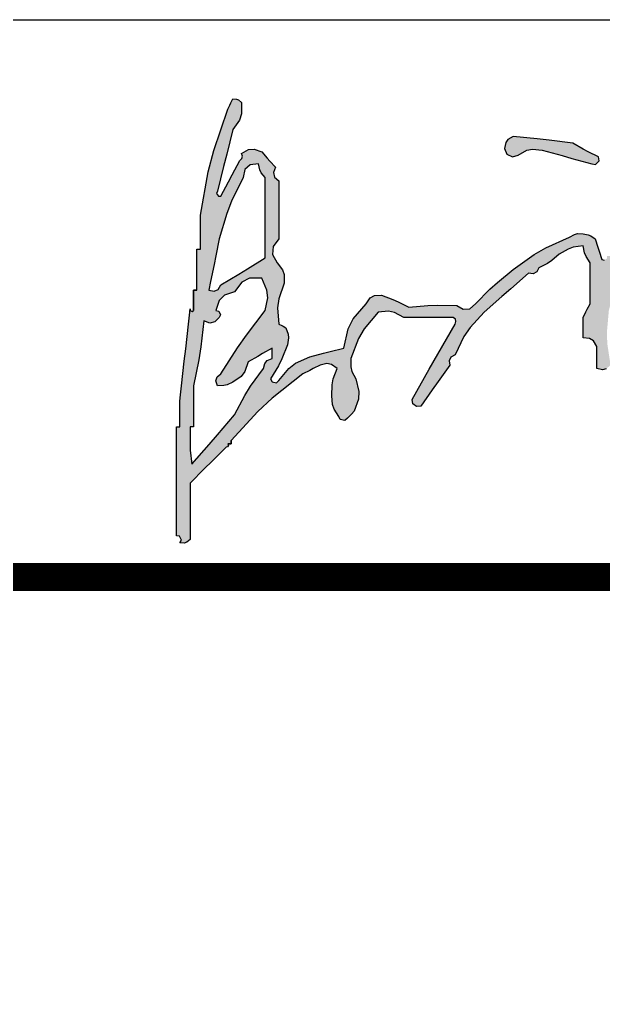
# Model space of a CAD drawing. Extents: x 36360094 to 36697644, y 75306 to 425482.
# Drawn here: x 36597856 to 36599634, y 272976 to 276001 of the extents above; entities that cross this region are included whole.
import ezdxf

# ---------------------------------------------------------------- set-up
doc = ezdxf.new("R2010")
doc.units = 0
doc.header["$LTSCALE"] = 1000
doc.header["$MEASUREMENT"] = 0
doc.layers.get('0').update_dxf_attribs({"linetype": 'CONTINUOUS'})
doc.layers.add('PUB_TITLE', color=4, linetype='CONTINUOUS')

# ---------------------------------------------------------------- blocks, each defined once
blk = doc.blocks.new('tk0')
h = blk.add_hatch(color=247)
h.paths.add_polyline_path([(32858727.1, -1260329.9), (32858733.2, -1260310.1), (32858733.1, -1260275.2), (32858724.5, -1260268), (32858718.2, -1260265.5), (32858707.1, -1260264.7), (32858700.8, -1260277.2), (32858697.7, -1260283.5), (32858691.4, -1260296), (32858648.7, -1260422.4), (32858631.8, -1260487.7), (32858608.1, -1260619), (32858608.1, -1260660.6), (32858608.1, -1260681.5), (32858608.1, -1260723.1), (32858603.9, -1260723.1), (32858597.7, -1260723.1), (32858597.7, -1260773.1), (32858597.7, -1260798.2), (32858597.7, -1260848.2), (32858587.2, -1260848.2), (32858587.2, -1260910.7), (32858583.2, -1260913), (32858576.4, -1260909.6), (32858574.7, -1260924.2), (32858573.7, -1260933.6), (32858571.6, -1260952.3), (32858563.3, -1261027.3), (32858559.1, -1261064.9), (32858550.8, -1261139.9), (32858548.7, -1261158.6), (32858547.7, -1261168), (32858545.6, -1261186.7), (32858545.6, -1261218), (32858545.6, -1261233.6), (32858545.6, -1261264.9), (32858541.4, -1261264.9), (32858535.2, -1261264.9), (32858535.2, -1261398.2), (32858535.2, -1261464.9), (32858535.2, -1261598.3), (32858544.4, -1261599.3), (32858550.3, -1261611.1), (32858545.6, -1261619.1), (32858558.7, -1261620.6), (32858567.2, -1261617.7), (32858576.8, -1261608.7), (32858576.8, -1261539.9), (32858576.8, -1261505.5), (32858576.8, -1261436.8), (32858620.6, -1261393), (32858642.5, -1261371.1), (32858686.2, -1261327.4), (32858690.8, -1261326.9), (32858693.8, -1261321), (32858691.4, -1261317), (32858701.8, -1261317), (32858701.8, -1261306.6), (32858783.1, -1261219), (32858827.3, -1261178), (32858920.6, -1261103.4), (32858941.5, -1261093), (32858951.9, -1261087.8), (32858972.7, -1261077.4), (32858993.4, -1261072.5), (32859007.6, -1261075.3), (32859024.8, -1261087.8), (32859012.7, -1261119.4), (32859009.3, -1261137.2), (32859009.2, -1261171.1), (32859010.9, -1261197.4), (32859015.6, -1261211.6), (32859030, -1261233.6), (32859034.2, -1261243.4), (32859048.4, -1261246.2), (32859056.1, -1261238.8), (32859064.4, -1261230.5), (32859068.6, -1261226.3), (32859076.9, -1261218), (32859090.1, -1261180.6), (32859091.3, -1261157.6), (32859082.1, -1261119), (32859070.1, -1261096.2), (32859066.6, -1261082.3), (32859066.5, -1261056.5), (32859090.1, -1260995.5), (32859107.7, -1260965.9), (32859149.8, -1260915.9), (32859181.5, -1260912.5), (32859200, -1260916.2), (32859228, -1260931.5), (32859288.4, -1260931.5), (32859318.6, -1260931.5), (32859379, -1260931.5), (32859385.4, -1260937.2), (32859387.2, -1260944.3), (32859384.2, -1260952.3), (32859331.8, -1261043.8), (32859305.8, -1261089.7), (32859254, -1261181.5), (32859255.6, -1261194.8), (32859266.8, -1261203.7), (32859280, -1261202.4), (32859315, -1261152), (32859332.7, -1261127), (32859368.6, -1261077.4), (32859366.2, -1261063.6), (32859371.8, -1261052.5), (32859384.2, -1261046.1), (32859411.4, -1260989.3), (32859429.9, -1260962), (32859472.8, -1260915.9), (32859526.8, -1260867.8), (32859553.9, -1260843.9), (32859608.2, -1260796.1), (32859622, -1260798.5), (32859633.1, -1260792.9), (32859639.5, -1260780.4), (32859666.3, -1260766.8), (32859679.1, -1260758.3), (32859702, -1260738.8), (32859728.6, -1260722.9), (32859744.3, -1260717.3), (32859774.9, -1260712.7), (32859779.3, -1260734.7), (32859783.8, -1260745.8), (32859795.7, -1260764.8), (32859795.7, -1260814.8), (32859795.7, -1260839.8), (32859795.7, -1260889.8), (32859787.4, -1260906.5), (32859783.2, -1260914.8), (32859774.9, -1260931.5), (32859774.9, -1260956.5), (32859774.9, -1260969), (32859774.9, -1260994), (32859794.5, -1260995.8), (32859806.4, -1261003.2), (32859816.6, -1261020.1), (32859816.6, -1261047.1), (32859816.6, -1261060.7), (32859816.6, -1261087.8), (32859833.4, -1261091.1), (32859844.9, -1261088.2), (32859858.3, -1261077.4), (32859848.3, -1261011.4), (32859847.2, -1260977.1), (32859853, -1260910.7), (32859865.6, -1260861.2), (32859870.8, -1260836.1), (32859879.1, -1260785.6), (32859883.3, -1260785.6), (32859889.5, -1260785.6), (32859889.5, -1260733.6), (32859868.7, -1260733.6), (32859868.7, -1260737.7), (32859868.7, -1260744), (32859858.3, -1260744), (32859847.8, -1260744), (32859847.7, -1260751.5), (32859839.2, -1260757.1), (32859832.2, -1260754.4), (32859823.9, -1260729.4), (32859819.7, -1260716.9), (32859811.4, -1260691.9), (32859798.4, -1260682.7), (32859790.5, -1260679.3), (32859774.9, -1260676.3), (32859757.7, -1260675.6), (32859748.1, -1260678), (32859733.2, -1260686.7), (32859660.7, -1260718.9), (32859625.6, -1260739.1), (32859561.3, -1260785.6), (32859513.2, -1260824.6), (32859490.1, -1260845.6), (32859446.7, -1260889.8), (32859429.3, -1260904.9), (32859409.3, -1260906.7), (32859389.4, -1260895), (32859331.1, -1260894.4), (32859301.8, -1260895.4), (32859243.6, -1260900.2), (32859210.9, -1260884.2), (32859194.2, -1260876.9), (32859160.2, -1260863.8), (32859138.8, -1260864.9), (32859125.6, -1260872.2), (32859113.4, -1260889.8), (32859073.5, -1260935.4), (32859058.2, -1260966), (32859045.6, -1261025.3), (32859003.9, -1261035.6), (32858983.1, -1261040.8), (32858941.5, -1261051.3), (32858898.4, -1261071.3), (32858877.7, -1261087.4), (32858847.7, -1261124.2), (32858839.6, -1261131.2), (32858826.4, -1261128.5), (32858821.7, -1261119), (32858846.2, -1261079.4), (32858856.8, -1261058.2), (32858873.7, -1261014.8), (32858876.4, -1260994.1), (32858875.2, -1260982.6), (32858868.5, -1260962.8), (32858860.2, -1260958.6), (32858856, -1260956.5), (32858847.7, -1260952.3), (32858843.5, -1260902.1), (32858846.9, -1260875), (32858863.3, -1260827.3), (32858863.4, -1260801), (32858858.4, -1260785.8), (32858842.5, -1260764.8), (32858827.9, -1260739.5), (32858829.6, -1260714.9), (32858847.7, -1260691.9), (32858847.7, -1260621), (32858847.7, -1260585.6), (32858847.7, -1260514.8), (32858834.5, -1260503.8), (32858830.7, -1260489), (32858837.3, -1260473.1), (32858820, -1260454.9), (32858811.7, -1260445.5), (32858795.6, -1260426.2), (32858772, -1260417.8), (32858755, -1260419.2), (32858733.1, -1260431.4), (32858736.4, -1260439.4), (32858734.5, -1260446.8), (32858727.9, -1260452.3), (32858704.8, -1260495.9), (32858693.3, -1260517.8), (32858670.6, -1260561.7), (32858663.1, -1260561.7), (32858657.3, -1260553), (32858660.2, -1260546), (32858678.9, -1260471), (32858688.3, -1260433.5), (32858707.1, -1260358.5)])
h.paths.add_polyline_path([(32858760.3, -1260465.5), (32858785.2, -1260462.7), (32858788.8, -1260481), (32858793.6, -1260490.5), (32858806, -1260504.4), (32858806, -1260602.3), (32858806, -1260651.3), (32858806, -1260749.2), (32858752, -1260782.8), (32858724.9, -1260799.4), (32858670.6, -1260832.5), (32858662.6, -1260846.2), (32858649.6, -1260851.8), (32858634.1, -1260848.2), (32858636.2, -1260837.7), (32858637.3, -1260832.5), (32858639.3, -1260822.1), (32858649.8, -1260770), (32858655, -1260744), (32858665.4, -1260691.9), (32858688.7, -1260614.8), (32858703.4, -1260576.9), (32858738.3, -1260504.4), (32858744, -1260479.9)], flags=16)
h.paths.add_polyline_path([(32858758.3, -1260811.9), (32858795.6, -1260811.7), (32858810.8, -1260848.5), (32858813.2, -1260871.5), (32858806, -1260910.7), (32858748.3, -1260985.2), (32858721.1, -1261023.9), (32858670.6, -1261103.4), (32858658.8, -1261112.9), (32858655.2, -1261125.5), (32858660.2, -1261139.9), (32858679.4, -1261139.7), (32858689.6, -1261137.4), (32858707.1, -1261129.4), (32858732.7, -1261111.6), (32858744, -1261096.6), (32858753.9, -1261066.9), (32858783.1, -1261050.3), (32858797.7, -1261041.9), (32858826.9, -1261025.3), (32858826.9, -1261037.8), (32858826.9, -1261044), (32858826.9, -1261056.5), (32858812, -1261063.2), (32858804.7, -1261072), (32858800.8, -1261087.8), (32858761.2, -1261141.1), (32858743.2, -1261169.6), (32858712.3, -1261228.4), (32858660.7, -1261289.3), (32858634.6, -1261319.5), (32858582, -1261379.5), (32858576.8, -1261336.8), (32858576.8, -1261312.8), (32858576.8, -1261264.9), (32858581, -1261264.9), (32858587.2, -1261264.9), (32858587.2, -1261214.9), (32858587.2, -1261189.9), (32858587.2, -1261139.9), (32858603.2, -1261061.3), (32858609.5, -1261021.6), (32858618.5, -1260941.9), (32858636.5, -1260948.7), (32858652, -1260945.3), (32858665.4, -1260931.5), (32858669.3, -1260923.1), (32858664.1, -1260912.6), (32858655, -1260910.7), (32858665.6, -1260880.1), (32858681.7, -1260864.1), (32858712.3, -1260853.4), (32858734.8, -1260823.7)], flags=16)
h.paths.add_polyline_path([(32859743.7, -1260400.2), (32859670.8, -1260391.1), (32859634.3, -1260387), (32859561.3, -1260379.3), (32859545.7, -1260388.2), (32859538.6, -1260398.2), (32859535.3, -1260415.8), (32859541.9, -1260433.2), (32859559.1, -1260441.8), (32859577, -1260436.6), (32859602.7, -1260421.6), (32859620.2, -1260417.9), (32859649.9, -1260421), (32859710.3, -1260437.8), (32859740.5, -1260446.2), (32859801, -1260462.7), (32859812.6, -1260464.6), (32859823.7, -1260453.5), (32859821.8, -1260441.9), (32859790, -1260426.2), (32859774.4, -1260417.8)], flags=17)
h.paths.add_polyline_path([(32860035.4, -1260435.6), (32860035.4, -1260406.4), (32860035.4, -1260348.1), (32860047, -1260329.7), (32860050.6, -1260317.7), (32860051, -1260296), (32860065.3, -1260279.6), (32860069.6, -1260265.5), (32860066.6, -1260243.9), (32860053.3, -1260233.1), (32860041.8, -1260230.2), (32860024.9, -1260233.5), (32860028.3, -1260259.6), (32860022.5, -1260277.1), (32860004.1, -1260296), (32860004.1, -1260337.7), (32859948.7, -1260445), (32859926.4, -1260502.5), (32859894.7, -1260619), (32859878.6, -1260639.1), (32859874.3, -1260656.1), (32859879.1, -1260681.5), (32859870.8, -1260694), (32859866.6, -1260700.2), (32859858.3, -1260712.7), (32859858.3, -1260744), (32859868.7, -1260744), (32859868.7, -1260739.8), (32859868.7, -1260737.7), (32859868.7, -1260733.6), (32859899.9, -1260733.6), (32859928.8, -1260633.5), (32859943.4, -1260583.4), (32859972.9, -1260483.5), (32859985.4, -1260483.5), (32859991.6, -1260483.5), (32860004.1, -1260483.5), (32859997.8, -1260505.9), (32860000.7, -1260522.1), (32860014.5, -1260540.8), (32860029.1, -1260552.8), (32860031.3, -1260572.8), (32860019.7, -1260587.7), (32860012.3, -1260598), (32860010.8, -1260606.8), (32860014.5, -1260619), (32860031.8, -1260623.3), (32860046.1, -1260618), (32860056.2, -1260603.3), (32860084.3, -1260583.9), (32860096.8, -1260567.8), (32860108.3, -1260535.6), (32860158.2, -1260511.5), (32860182.2, -1260495.2), (32860222.9, -1260457.5), (32860238, -1260450.2), (32860248.1, -1260449), (32860264.6, -1260452.3), (32860265.4, -1260486.6), (32860260.7, -1260505.7), (32860243.7, -1260535.6), (32860229, -1260567), (32860219.3, -1260582.1), (32860196.8, -1260608.5), (32860180.5, -1260641.8), (32860168, -1260657.7), (32860139.5, -1260681.5), (32860141.9, -1260695.2), (32860136.4, -1260706.4), (32860123.9, -1260712.7), (32860106.1, -1260734.3), (32860099.2, -1260748.1), (32860092.7, -1260775.2), (32860099.8, -1260788.1), (32860118.7, -1260790.8), (32860129.1, -1260780.4), (32860155.8, -1260759.4), (32860168.4, -1260747.8), (32860191.6, -1260723.1), (32860204.7, -1260724.6), (32860213.3, -1260721.8), (32860222.9, -1260712.7), (32860221.4, -1260699.6), (32860224.3, -1260691), (32860233.3, -1260681.5), (32860241.6, -1260681.5), (32860245.8, -1260681.5), (32860254.1, -1260681.5), (32860258.9, -1260706.8), (32860254.6, -1260723.9), (32860238.5, -1260744), (32860235, -1260767), (32860228.8, -1260779.4), (32860212.5, -1260796.1), (32860213.9, -1260825.9), (32860210.3, -1260842.4), (32860196.8, -1260869), (32860192.3, -1260895), (32860188, -1260908), (32860176, -1260931.5), (32860166.2, -1260945.2), (32860168.4, -1260962.3), (32860181.2, -1260973.2), (32860210.4, -1260956.5), (32860225, -1260948.2), (32860254.1, -1260931.5), (32860265.4, -1260898.7), (32860275.9, -1260882.4), (32860301, -1260858.6), (32860324.2, -1260799.5), (32860336.7, -1260770.2), (32860363.5, -1260712.7), (32860367.3, -1260719.2), (32860371.7, -1260722.1), (32860379.2, -1260723.1), (32860379.2, -1260773.1), (32860379.2, -1260798.2), (32860379.2, -1260848.2), (32860383.3, -1260848.2), (32860389.6, -1260848.2), (32860389.6, -1260906.5), (32860389.6, -1260935.7), (32860389.6, -1260994), (32860393.7, -1260994), (32860400, -1260994), (32860400, -1261110.7), (32860400, -1261169), (32860400, -1261285.7), (32860404.2, -1261285.7), (32860410.4, -1261285.7), (32860410.4, -1261481.6), (32860410.4, -1261579.5), (32860410.4, -1261775.4), (32860414.6, -1261775.4), (32860420.8, -1261775.4), (32860420.8, -1261879.6), (32860420.8, -1261931.6), (32860420.8, -1262035.8), (32860428.9, -1262038.8), (32860431.7, -1262050.2), (32860426, -1262056.7), (32860420.3, -1262063.1), (32860423.2, -1262074.5), (32860431.3, -1262077.5), (32860431.3, -1262148.3), (32860431.3, -1262183.8), (32860431.3, -1262254.6), (32860435.4, -1262254.6), (32860441.7, -1262254.6), (32860441.7, -1262375.5), (32860441.7, -1262435.9), (32860441.7, -1262556.7), (32860445.8, -1262556.7), (32860452.1, -1262556.7), (32860452.1, -1262610.9), (32860452.1, -1262638), (32860452.1, -1262692.2), (32860456.3, -1262692.2), (32860462.5, -1262692.2), (32860462.5, -1262733.8), (32860462.5, -1262754.7), (32860462.5, -1262796.3), (32860466.7, -1262796.3), (32860472.9, -1262796.3), (32860472.9, -1262846.4), (32860472.9, -1262871.4), (32860472.9, -1262921.4), (32860477.1, -1262921.4), (32860483.3, -1262921.4), (32860483.3, -1262967.2), (32860483.3, -1262990.1), (32860483.3, -1263036), (32860490.8, -1263046.2), (32860504.2, -1263048.5), (32860514.6, -1263041.2), (32860533.4, -1263006.3), (32860534.9, -1262978.9), (32860519.8, -1262942.2), (32860511.3, -1262888.7), (32860510.3, -1262860.8), (32860514.6, -1262806.8), (32860506.3, -1262769.3), (32860502.1, -1262750.5), (32860493.8, -1262713), (32860493.8, -1262667.2), (32860493.8, -1262644.2), (32860493.8, -1262598.4), (32860489.6, -1262598.4), (32860483.3, -1262598.4), (32860483.3, -1262485.9), (32860483.3, -1262429.6), (32860483.3, -1262317.1), (32860479.2, -1262317.1), (32860472.9, -1262317.1), (32860472.9, -1262229.6), (32860472.9, -1262185.8), (32860472.9, -1262098.3), (32860468.8, -1262098.3), (32860462.5, -1262098.3), (32860462.5, -1261977.5), (32860462.5, -1261917.1), (32860462.5, -1261796.2), (32860458.3, -1261796.2), (32860452.1, -1261796.2), (32860452.1, -1261596.2), (32860452.1, -1261496.2), (32860452.1, -1261296.1), (32860447.9, -1261296.1), (32860441.7, -1261296.1), (32860441.7, -1261175.3), (32860441.7, -1261114.9), (32860441.7, -1260994), (32860437.5, -1260994), (32860431.3, -1260994), (32860431.3, -1260931.5), (32860431.3, -1260900.2), (32860431.3, -1260837.7), (32860417.2, -1260758.5), (32860409.9, -1260718.9), (32860394.8, -1260639.8), (32860384.3, -1260569.3), (32860374.7, -1260534), (32860347.9, -1260467.9), (32860318.6, -1260447.9), (32860304.7, -1260436.2), (32860280.2, -1260410.6), (32860250.9, -1260407.7), (32860234.6, -1260410), (32860207.3, -1260421), (32860173.7, -1260449.9), (32860157, -1260464.5), (32860123.9, -1260493.9), (32860143.2, -1260431.6), (32860158.6, -1260400.9), (32860196.8, -1260348.1), (32860203.5, -1260342.6), (32860205.3, -1260335.2), (32860202.1, -1260327.3), (32860212.5, -1260327.3), (32860212.5, -1260306.4), (32860243.2, -1260265.4), (32860255.5, -1260241), (32860269.8, -1260191.8), (32860281.7, -1260168.3), (32860286.1, -1260155.3), (32860290.6, -1260129.3), (32860304.1, -1260102.7), (32860307.6, -1260086.2), (32860306.2, -1260056.4), (32860298.8, -1260055.4), (32860294.4, -1260052.4), (32860290.6, -1260046), (32860258.6, -1260081.1), (32860243.9, -1260100.1), (32860217.7, -1260139.7), (32860168.2, -1260244.7), (32860147.1, -1260299.5), (32860113.5, -1260410.6), (32860100.8, -1260450.8), (32860087.7, -1260471.1), (32860056.2, -1260499.2), (32860048.1, -1260502.1), (32860041.1, -1260500.3), (32860035.4, -1260493.9)])
h.paths.add_polyline_path([(32860219.6, -1260625.6), (32860238.5, -1260608.5), (32860271.4, -1260582.5), (32860284.3, -1260556.7), (32860285.4, -1260514.8), (32860298.7, -1260503.9), (32860310.2, -1260501.1), (32860327.1, -1260504.4), (32860320.5, -1260520.2), (32860324.2, -1260535.1), (32860337.5, -1260546), (32860337.5, -1260594), (32860337.5, -1260617.9), (32860337.5, -1260665.8), (32860331.2, -1260684.6), (32860328.1, -1260694), (32860321.9, -1260712.7), (32860304.2, -1260785.2), (32860285.9, -1260821.8), (32860238.5, -1260879.4), (32860248.4, -1260806.2), (32860259.3, -1260769.2), (32860290.6, -1260702.3), (32860302.9, -1260673.5), (32860301.4, -1260651.1), (32860285.4, -1260624.2), (32860268.9, -1260627.2), (32860260.5, -1260628.3), (32860243.7, -1260629.4), (32860243.7, -1260637.7), (32860243.7, -1260641.9), (32860243.7, -1260650.2), (32860227.1, -1260654.4), (32860218.7, -1260656.5), (32860202.1, -1260660.6), (32860211.6, -1260637.1)], flags=16)
at = {"color": 247}
for points in [[(32858701.8, -1261317), (32858691.4, -1261317), (32858701.8, -1261317), (32858701.8, -1261306.6), (32858701.8, -1261317), (32858691.4, -1261317), (32858693.8, -1261321), (32858690.8, -1261326.9), (32858686.2, -1261327.4), (32858642.5, -1261371.1), (32858620.6, -1261393), (32858576.8, -1261436.8), (32858576.8, -1261505.5), (32858576.8, -1261539.9), (32858576.8, -1261608.7), (32858567.2, -1261617.7), (32858558.7, -1261620.6), (32858545.6, -1261619.1), (32858550.3, -1261611.1), (32858544.4, -1261599.3), (32858535.2, -1261598.3), (32858535.2, -1261464.9), (32858535.2, -1261398.2), (32858535.2, -1261264.9), (32858539.3, -1261264.9), (32858541.4, -1261264.9), (32858545.6, -1261264.9), (32858545.6, -1261233.6), (32858545.6, -1261218), (32858545.6, -1261186.7), (32858547.7, -1261168), (32858548.7, -1261158.6), (32858550.8, -1261139.9), (32858559.1, -1261064.9), (32858563.3, -1261027.3), (32858571.6, -1260952.3), (32858573.7, -1260933.6), (32858574.7, -1260924.2), (32858576.8, -1260905.5), (32858577.3, -1260910.1), (32858583.2, -1260913), (32858587.2, -1260910.7), (32858587.2, -1260848.2), (32858597.7, -1260848.2), (32858597.7, -1260798.2), (32858597.7, -1260773.1), (32858597.7, -1260723.1), (32858601.8, -1260723.1), (32858603.9, -1260723.1), (32858608.1, -1260723.1), (32858608.1, -1260681.5), (32858608.1, -1260660.6), (32858608.1, -1260619), (32858631.8, -1260487.7), (32858648.7, -1260422.4), (32858691.4, -1260296), (32858697.7, -1260283.5), (32858700.8, -1260277.2), (32858707.1, -1260264.7), (32858718.2, -1260265.5), (32858724.5, -1260268), (32858733.1, -1260275.2), (32858733.2, -1260310.1), (32858727.1, -1260329.9), (32858707.1, -1260358.5), (32858688.3, -1260433.5), (32858678.9, -1260471), (32858660.2, -1260546), (32858657.3, -1260553), (32858663.1, -1260561.7), (32858670.6, -1260561.7), (32858693.3, -1260517.8), (32858704.8, -1260495.9), (32858727.9, -1260452.3), (32858734.5, -1260446.8), (32858736.4, -1260439.4), (32858733.1, -1260431.4), (32858755, -1260419.2), (32858772, -1260417.8), (32858795.6, -1260426.2), (32858811.7, -1260445.5), (32858820, -1260454.9), (32858837.3, -1260473.1), (32858830.7, -1260489), (32858834.5, -1260503.8), (32858847.7, -1260514.8), (32858847.7, -1260585.6), (32858847.7, -1260621), (32858847.7, -1260691.9), (32858829.6, -1260714.9), (32858827.9, -1260739.5), (32858842.5, -1260764.8), (32858858.4, -1260785.8), (32858863.4, -1260801), (32858863.3, -1260827.3), (32858846.9, -1260875), (32858843.5, -1260902.1), (32858847.7, -1260952.3), (32858856, -1260956.5), (32858860.2, -1260958.6), (32858868.5, -1260962.8), (32858875.2, -1260982.6), (32858876.4, -1260994.1), (32858873.7, -1261014.8), (32858856.8, -1261058.2), (32858846.2, -1261079.4), (32858821.7, -1261119), (32858826.4, -1261128.5), (32858839.6, -1261131.2), (32858847.7, -1261124.2), (32858877.7, -1261087.4), (32858898.4, -1261071.3), (32858941.5, -1261051.3), (32858983.1, -1261040.8), (32859003.9, -1261035.6), (32859045.6, -1261025.3), (32859058.2, -1260966), (32859073.5, -1260935.4), (32859113.4, -1260889.8), (32859125.6, -1260872.2), (32859138.8, -1260864.9), (32859160.2, -1260863.8), (32859194.2, -1260876.9), (32859210.9, -1260884.2), (32859243.6, -1260900.2), (32859301.8, -1260895.4), (32859331.1, -1260894.4), (32859389.4, -1260895), (32859409.3, -1260906.7), (32859429.3, -1260904.9), (32859446.7, -1260889.8), (32859490.1, -1260845.6), (32859513.2, -1260824.6), (32859561.3, -1260785.6), (32859625.6, -1260739.1), (32859660.7, -1260718.9), (32859733.2, -1260686.7), (32859748.1, -1260678), (32859757.7, -1260675.6), (32859774.9, -1260676.3), (32859790.5, -1260679.3), (32859798.4, -1260682.7), (32859811.4, -1260691.9), (32859819.7, -1260716.9), (32859823.9, -1260729.4), (32859832.2, -1260754.4), (32859839.2, -1260757.1)], [(32859844.9, -1261088.2), (32859833.4, -1261091.1), (32859816.6, -1261087.8), (32859816.6, -1261060.7), (32859816.6, -1261047.1), (32859816.6, -1261020.1), (32859806.4, -1261003.2), (32859794.5, -1260995.8), (32859774.9, -1260994), (32859774.9, -1260969), (32859774.9, -1260956.5), (32859774.9, -1260931.5), (32859783.2, -1260914.8), (32859787.4, -1260906.5), (32859795.7, -1260889.8), (32859795.7, -1260839.8), (32859795.7, -1260814.8), (32859795.7, -1260764.8), (32859783.8, -1260745.8), (32859779.3, -1260734.7), (32859774.9, -1260712.7), (32859744.3, -1260717.3), (32859728.6, -1260722.9), (32859702, -1260738.8), (32859679.1, -1260758.3), (32859666.3, -1260766.8), (32859639.5, -1260780.4), (32859633.1, -1260792.9), (32859622, -1260798.5), (32859608.2, -1260796.1), (32859553.9, -1260843.9), (32859526.8, -1260867.8), (32859472.8, -1260915.9), (32859429.9, -1260962), (32859411.4, -1260989.3), (32859384.2, -1261046.1), (32859371.8, -1261052.5), (32859366.2, -1261063.6), (32859368.6, -1261077.4), (32859332.7, -1261127), (32859315, -1261152), (32859280, -1261202.4), (32859266.8, -1261203.7), (32859255.6, -1261194.8), (32859254, -1261181.5), (32859305.8, -1261089.7), (32859331.8, -1261043.8), (32859384.2, -1260952.3), (32859387.2, -1260944.3), (32859385.4, -1260937.2), (32859379, -1260931.5), (32859318.6, -1260931.5), (32859288.4, -1260931.5), (32859228, -1260931.5), (32859200, -1260916.2), (32859181.5, -1260912.5), (32859149.8, -1260915.9), (32859107.7, -1260965.9), (32859090.1, -1260995.5), (32859066.5, -1261056.5), (32859066.6, -1261082.3), (32859070.1, -1261096.2), (32859082.1, -1261119), (32859091.3, -1261157.6), (32859090.1, -1261180.6), (32859076.9, -1261218), (32859068.6, -1261226.3), (32859064.4, -1261230.5), (32859056.1, -1261238.8), (32859048.4, -1261246.2), (32859034.2, -1261243.4), (32859030, -1261233.6), (32859015.6, -1261211.6), (32859010.9, -1261197.4), (32859009.2, -1261171.1), (32859009.3, -1261137.2), (32859012.7, -1261119.4), (32859024.8, -1261087.8), (32859007.6, -1261075.3), (32858993.4, -1261072.5), (32858972.7, -1261077.4), (32858951.9, -1261087.8), (32858941.5, -1261093), (32858920.6, -1261103.4), (32858827.3, -1261178), (32858783.1, -1261219), (32858701.8, -1261306.6), (32858701.8, -1261317), (32858691.4, -1261317), (32858701.8, -1261317), (32858691.4, -1261317), (32858693.8, -1261321), (32858690.8, -1261326.9), (32858686.2, -1261327.4), (32858642.5, -1261371.1), (32858620.6, -1261393), (32858576.8, -1261436.8), (32858576.8, -1261505.5), (32858576.8, -1261539.9), (32858576.8, -1261608.7), (32858567.2, -1261617.7), (32858558.7, -1261620.6), (32858545.6, -1261619.1), (32858550.3, -1261611.1), (32858544.4, -1261599.3), (32858535.2, -1261598.3), (32858535.2, -1261464.9), (32858535.2, -1261398.2), (32858535.2, -1261264.9), (32858539.3, -1261264.9), (32858541.4, -1261264.9), (32858545.6, -1261264.9), (32858545.6, -1261233.6), (32858545.6, -1261218), (32858545.6, -1261186.7), (32858547.7, -1261168), (32858548.7, -1261158.6), (32858550.8, -1261139.9), (32858559.1, -1261064.9), (32858563.3, -1261027.3), (32858571.6, -1260952.3), (32858573.7, -1260933.6), (32858574.7, -1260924.2), (32858576.8, -1260905.5), (32858577.3, -1260910.1), (32858583.2, -1260913), (32858587.2, -1260910.7), (32858587.2, -1260848.2), (32858587.2, -1260910.7), (32858587.2, -1260848.2), (32858587.2, -1260910.7), (32858587.2, -1260848.2), (32858597.7, -1260848.2), (32858587.2, -1260848.2), (32858597.7, -1260848.2), (32858597.7, -1260798.2), (32858597.7, -1260773.1), (32858597.7, -1260723.1), (32858601.8, -1260723.1), (32858603.9, -1260723.1), (32858608.1, -1260723.1), (32858608.1, -1260681.5), (32858608.1, -1260660.6), (32858608.1, -1260619), (32858631.8, -1260487.7), (32858648.7, -1260422.4), (32858691.4, -1260296), (32858697.7, -1260283.5), (32858700.8, -1260277.2), (32858707.1, -1260264.7), (32858718.2, -1260265.5), (32858724.5, -1260268), (32858733.1, -1260275.2), (32858733.2, -1260310.1), (32858727.1, -1260329.9), (32858707.1, -1260358.5), (32858688.3, -1260433.5), (32858678.9, -1260471), (32858660.2, -1260546), (32858657.3, -1260553), (32858663.1, -1260561.7), (32858670.6, -1260561.7), (32858693.3, -1260517.8), (32858704.8, -1260495.9), (32858727.9, -1260452.3), (32858734.5, -1260446.8), (32858736.4, -1260439.4), (32858733.1, -1260431.4), (32858755, -1260419.2), (32858772, -1260417.8), (32858795.6, -1260426.2), (32858811.7, -1260445.5), (32858820, -1260454.9), (32858837.3, -1260473.1), (32858830.7, -1260489), (32858834.5, -1260503.8), (32858847.7, -1260514.8), (32858847.7, -1260585.6), (32858847.7, -1260621), (32858847.7, -1260691.9), (32858829.6, -1260714.9), (32858827.9, -1260739.5), (32858842.5, -1260764.8), (32858858.4, -1260785.8), (32858863.4, -1260801), (32858863.3, -1260827.3), (32858846.9, -1260875), (32858843.5, -1260902.1), (32858847.7, -1260952.3), (32858856, -1260956.5), (32858860.2, -1260958.6), (32858868.5, -1260962.8), (32858875.2, -1260982.6), (32858876.4, -1260994.1), (32858873.7, -1261014.8), (32858856.8, -1261058.2), (32858846.2, -1261079.4), (32858821.7, -1261119), (32858826.4, -1261128.5), (32858839.6, -1261131.2), (32858847.7, -1261124.2), (32858877.7, -1261087.4), (32858898.4, -1261071.3), (32858941.5, -1261051.3), (32858983.1, -1261040.8), (32859003.9, -1261035.6), (32859045.6, -1261025.3), (32859058.2, -1260966), (32859073.5, -1260935.4), (32859113.4, -1260889.8), (32859125.6, -1260872.2), (32859138.8, -1260864.9), (32859160.2, -1260863.8), (32859194.2, -1260876.9), (32859210.9, -1260884.2), (32859243.6, -1260900.2), (32859301.8, -1260895.4), (32859331.1, -1260894.4), (32859389.4, -1260895), (32859409.3, -1260906.7), (32859429.3, -1260904.9), (32859446.7, -1260889.8), (32859490.1, -1260845.6), (32859513.2, -1260824.6), (32859561.3, -1260785.6), (32859625.6, -1260739.1), (32859660.7, -1260718.9), (32859733.2, -1260686.7), (32859748.1, -1260678), (32859757.7, -1260675.6), (32859774.9, -1260676.3), (32859790.5, -1260679.3), (32859798.4, -1260682.7), (32859811.4, -1260691.9), (32859819.7, -1260716.9), (32859823.9, -1260729.4), (32859832.2, -1260754.4), (32859839.2, -1260757.1)], [(32859844.9, -1261088.2), (32859833.4, -1261091.1), (32859816.6, -1261087.8), (32859816.6, -1261060.7), (32859816.6, -1261047.1), (32859816.6, -1261020.1), (32859806.4, -1261003.2), (32859794.5, -1260995.8), (32859774.9, -1260994), (32859774.9, -1260969), (32859774.9, -1260956.5), (32859774.9, -1260931.5), (32859783.2, -1260914.8), (32859787.4, -1260906.5), (32859795.7, -1260889.8), (32859795.7, -1260839.8), (32859795.7, -1260814.8), (32859795.7, -1260764.8), (32859783.8, -1260745.8), (32859779.3, -1260734.7), (32859774.9, -1260712.7), (32859744.3, -1260717.3), (32859728.6, -1260722.9), (32859702, -1260738.8), (32859679.1, -1260758.3), (32859666.3, -1260766.8), (32859639.5, -1260780.4), (32859633.1, -1260792.9), (32859622, -1260798.5), (32859608.2, -1260796.1), (32859553.9, -1260843.9), (32859526.8, -1260867.8), (32859472.8, -1260915.9), (32859429.9, -1260962), (32859411.4, -1260989.3), (32859384.2, -1261046.1), (32859371.8, -1261052.5), (32859366.2, -1261063.6), (32859368.6, -1261077.4), (32859332.7, -1261127), (32859315, -1261152), (32859280, -1261202.4), (32859266.8, -1261203.7), (32859255.6, -1261194.8), (32859254, -1261181.5), (32859305.8, -1261089.7), (32859331.8, -1261043.8), (32859384.2, -1260952.3), (32859387.2, -1260944.3), (32859385.4, -1260937.2), (32859379, -1260931.5), (32859318.6, -1260931.5), (32859288.4, -1260931.5), (32859228, -1260931.5), (32859200, -1260916.2), (32859181.5, -1260912.5), (32859149.8, -1260915.9), (32859107.7, -1260965.9), (32859090.1, -1260995.5), (32859066.5, -1261056.5), (32859066.6, -1261082.3), (32859070.1, -1261096.2), (32859082.1, -1261119), (32859091.3, -1261157.6), (32859090.1, -1261180.6), (32859076.9, -1261218), (32859068.6, -1261226.3), (32859064.4, -1261230.5), (32859056.1, -1261238.8), (32859048.4, -1261246.2), (32859034.2, -1261243.4), (32859030, -1261233.6), (32859015.6, -1261211.6), (32859010.9, -1261197.4), (32859009.2, -1261171.1), (32859009.3, -1261137.2), (32859012.7, -1261119.4), (32859024.8, -1261087.8), (32859007.6, -1261075.3), (32858993.4, -1261072.5), (32858972.7, -1261077.4), (32858951.9, -1261087.8), (32858941.5, -1261093), (32858920.6, -1261103.4), (32858827.3, -1261178), (32858783.1, -1261219), (32858701.8, -1261306.6)]]:
    blk.add_lwpolyline(points, dxfattribs=at)
for points in [[(32859801, -1260462.7), (32859812.6, -1260464.6), (32859823.7, -1260453.5), (32859821.8, -1260441.9), (32859790, -1260426.2), (32859774.4, -1260417.8), (32859743.7, -1260400.2), (32859670.8, -1260391.1), (32859634.3, -1260387), (32859561.3, -1260379.3), (32859545.7, -1260388.2), (32859538.6, -1260398.2), (32859535.3, -1260415.8), (32859541.9, -1260433.2), (32859559.1, -1260441.8), (32859577, -1260436.6), (32859602.7, -1260421.6), (32859620.2, -1260417.9), (32859649.9, -1260421), (32859710.3, -1260437.8), (32859740.5, -1260446.2)], [(32858634.1, -1260848.2), (32858649.6, -1260851.8), (32858662.6, -1260846.2), (32858670.6, -1260832.5), (32858724.9, -1260799.4), (32858752, -1260782.8), (32858806, -1260749.2), (32858806, -1260651.3), (32858806, -1260602.3), (32858806, -1260504.4), (32858793.6, -1260490.5), (32858788.8, -1260481), (32858785.2, -1260462.7), (32858760.3, -1260465.5), (32858744, -1260479.9), (32858738.3, -1260504.4), (32858703.4, -1260576.9), (32858688.7, -1260614.8), (32858665.4, -1260691.9), (32858655, -1260744), (32858649.8, -1260770), (32858639.3, -1260822.1), (32858637.3, -1260832.5), (32858636.2, -1260837.7)], [(32858582, -1261379.5), (32858634.6, -1261319.5), (32858660.7, -1261289.3), (32858712.3, -1261228.4), (32858743.2, -1261169.6), (32858761.2, -1261141.1), (32858800.8, -1261087.8), (32858804.7, -1261072), (32858812, -1261063.2), (32858826.9, -1261056.5), (32858826.9, -1261044), (32858826.9, -1261037.8), (32858826.9, -1261025.3), (32858797.7, -1261041.9), (32858783.1, -1261050.3), (32858753.9, -1261066.9), (32858744, -1261096.6), (32858732.7, -1261111.6), (32858707.1, -1261129.4), (32858689.6, -1261137.4), (32858679.4, -1261139.7), (32858660.2, -1261139.9), (32858655.2, -1261125.5), (32858658.8, -1261112.9), (32858670.6, -1261103.4), (32858721.1, -1261023.9), (32858748.3, -1260985.2), (32858806, -1260910.7), (32858813.2, -1260871.5), (32858810.8, -1260848.5), (32858795.6, -1260811.7), (32858758.3, -1260811.9), (32858734.8, -1260823.7), (32858712.3, -1260853.4), (32858681.7, -1260864.1), (32858665.6, -1260880.1), (32858655, -1260910.7), (32858664.1, -1260912.6), (32858669.3, -1260923.1), (32858665.4, -1260931.5), (32858652, -1260945.3), (32858636.5, -1260948.7), (32858618.5, -1260941.9), (32858609.5, -1261021.6), (32858603.2, -1261061.3), (32858587.2, -1261139.9), (32858587.2, -1261189.9), (32858587.2, -1261214.9), (32858587.2, -1261264.9), (32858583.1, -1261264.9), (32858581, -1261264.9), (32858576.8, -1261264.9), (32858576.8, -1261312.8), (32858576.8, -1261336.8)]]:
    blk.add_lwpolyline(points, close=True, dxfattribs=at)
at = {"layer": 'PUB_TITLE'}
for p, q in [((32850066.8, -1260023.5), (32861286.8, -1260023.5)), ((32850066.8, -1261723.5), (32861286.8, -1261723.5))]:
    blk.add_line(p, q, dxfattribs=at)
at = {"layer": 'PUB_TITLE', "lineweight": 40, "const_width": 85}
blk.add_lwpolyline([(32850066.8, -1261723.5), (32861286.8, -1261723.5)], dxfattribs=at)

msp = doc.modelspace()

# ---------------------------------------------------------------- block references
msp.add_blockref('tk0', (3739798.4, 1536024.4))

doc.saveas('drawing.dxf')
